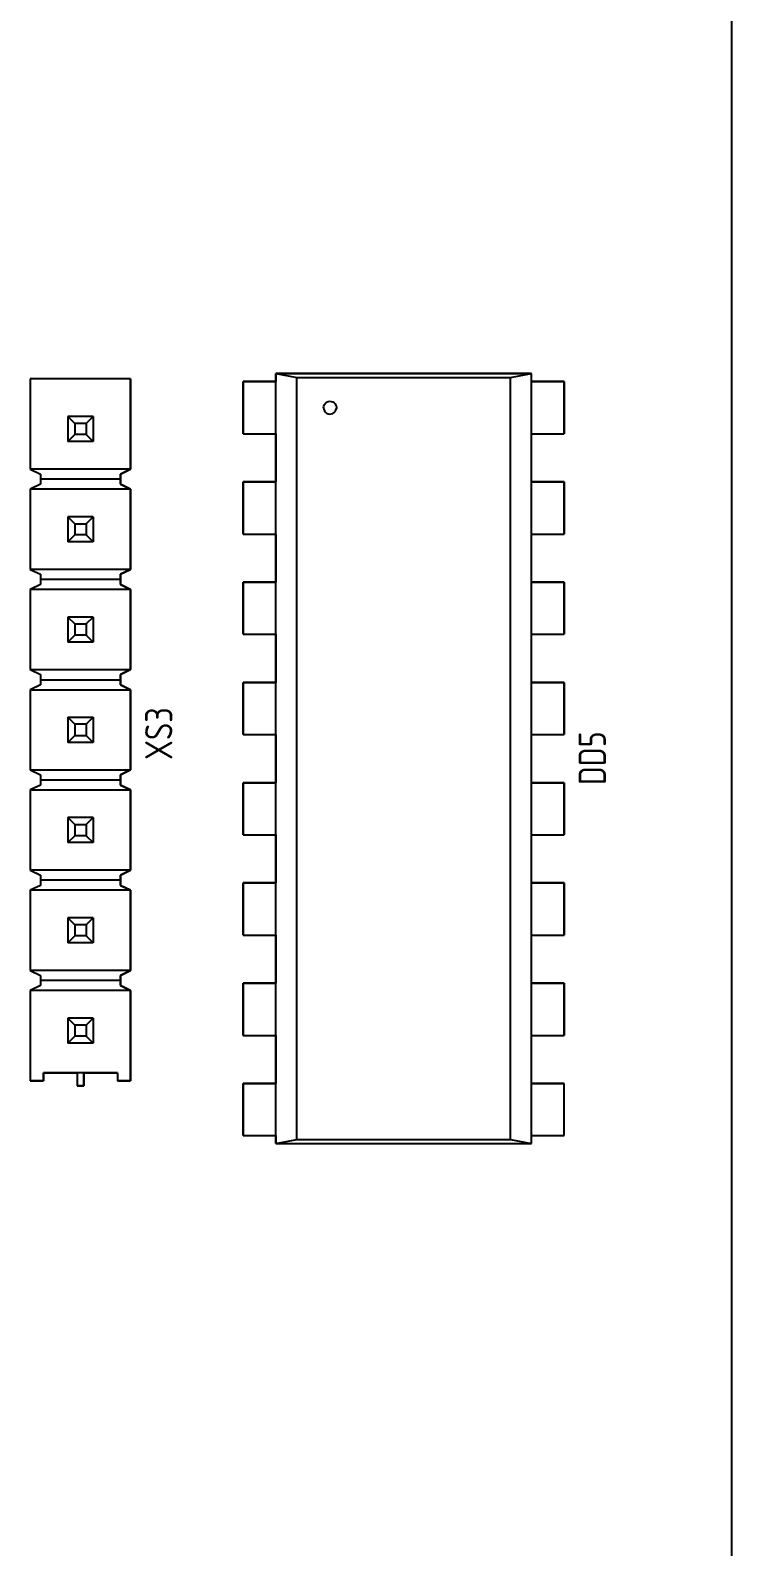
# Model space of a CAD drawing. Header units: inches. Extents: x 0 to 841, y -594 to 0.
# Drawn here: x 445.1 to 480.6, y -372.3 to -295.5 of the extents above; entities that cross this region are included whole.
import ezdxf

# ---------------------------------------------------------------- set-up
doc = ezdxf.new("R2010")
doc.units = ezdxf.units.IN
doc.header["$MEASUREMENT"] = 0
doc.styles.add('GOST type A0', font='', dxfattribs={"height": 2.116667})
doc.styles.get('GOST type A0').set_extended_font_data('GOST type A')

msp = doc.modelspace()

# ---------------------------------------------------------------- linework, layer by layer
at = {"color": 18, "true_color": 0x000000}
for p, q in [((480.646, -404.854), (480.646, -164.854)), ((450.186, -313.154), (445.106, -313.154)), ((445.106, -313.154), (445.106, -317.726)), ((445.106, -313.154), (445.106, -317.726)), ((450.186, -313.154), (445.106, -313.154)), ((450.186, -317.726), (450.186, -313.154)), ((450.186, -313.154), (450.186, -317.726)), ((457.548, -313.294), (455.898, -313.294)), ((455.898, -313.294), (455.898, -315.934)), ((455.898, -313.294), (457.548, -313.294)), ((455.898, -315.934), (455.898, -313.294)), ((470.504, -312.886), (457.548, -312.886)), ((457.548, -312.886), (457.548, -313.294)), ((457.548, -351.902), (457.548, -312.886)), ((457.548, -312.886), (458.616, -313.09)), ((457.548, -312.886), (470.504, -312.886)), ((458.616, -351.698), (458.616, -313.09)), ((458.616, -313.09), (469.436, -313.09)), ((469.436, -313.09), (470.504, -312.886)), ((469.436, -351.698), (469.436, -313.09)), ((470.504, -313.294), (470.504, -312.886)), ((470.504, -351.902), (470.504, -312.886)), ((472.154, -313.294), (470.504, -313.294)), ((470.504, -313.294), (472.154, -313.294)), ((472.154, -315.934), (472.154, -313.294)), ((472.154, -313.294), (472.154, -315.934)), ((459.97, -314.614), (459.98, -314.534)), ((459.97, -314.614), (459.98, -314.694)), ((459.98, -314.534), (460.01, -314.458)), ((459.98, -314.694), (460.01, -314.77)), ((460.01, -314.458), (460.058, -314.392)), ((460.01, -314.77), (460.058, -314.836)), ((460.058, -314.392), (460.12, -314.34)), ((460.058, -314.836), (460.12, -314.888)), ((460.12, -314.34), (460.194, -314.306)), ((460.12, -314.888), (460.194, -314.922)), ((460.194, -314.306), (460.274, -314.29)), ((460.194, -314.922), (460.274, -314.938)), ((460.274, -314.29), (460.354, -314.296)), ((460.274, -314.938), (460.354, -314.932)), ((460.354, -314.296), (460.432, -314.322)), ((460.354, -314.932), (460.432, -314.908)), ((460.432, -314.322), (460.5, -314.364)), ((460.432, -314.908), (460.5, -314.864)), ((460.5, -314.364), (460.556, -314.424)), ((460.5, -314.864), (460.556, -314.804)), ((460.556, -314.424), (460.594, -314.494)), ((460.556, -314.804), (460.594, -314.734)), ((460.594, -314.494), (460.614, -314.574)), ((460.594, -314.734), (460.614, -314.654)), ((460.614, -314.574), (460.614, -314.654)), ((447.012, -315.06), (447.012, -316.33)), ((447.012, -315.06), (447.364, -315.412)), ((448.282, -315.06), (447.012, -315.06)), ((447.364, -315.412), (447.364, -315.978)), ((447.93, -315.412), (447.364, -315.412)), ((448.282, -315.06), (447.93, -315.412)), ((447.93, -315.412), (447.93, -315.978)), ((448.282, -315.06), (448.282, -316.33)), ((447.364, -315.978), (447.012, -316.33)), ((448.282, -316.33), (447.012, -316.33)), ((447.93, -315.978), (447.364, -315.978)), ((447.93, -315.978), (448.282, -316.33)), ((455.898, -315.934), (457.548, -315.934)), ((455.898, -315.934), (457.548, -315.934)), ((457.548, -315.934), (457.548, -318.374)), ((470.504, -318.374), (470.504, -315.934)), ((470.504, -315.934), (472.154, -315.934)), ((470.504, -315.934), (472.154, -315.934)), ((445.106, -317.726), (445.614, -317.974)), ((445.106, -317.726), (445.614, -317.974)), ((450.186, -317.726), (445.106, -317.726)), ((445.614, -317.974), (445.614, -318.494)), ((445.614, -317.974), (445.614, -318.234)), ((449.678, -317.974), (450.186, -317.726)), ((450.186, -317.726), (449.678, -317.974)), ((449.678, -318.494), (449.678, -317.974)), ((449.678, -317.974), (449.678, -318.234)), ((445.614, -318.494), (445.106, -318.742)), ((445.614, -318.494), (445.106, -318.742)), ((445.106, -318.742), (445.106, -322.806)), ((445.106, -318.742), (445.106, -322.806)), ((450.186, -318.742), (445.106, -318.742)), ((445.614, -318.234), (445.614, -318.494)), ((449.678, -318.234), (445.614, -318.234)), ((449.678, -318.234), (449.678, -318.494)), ((450.186, -318.742), (449.678, -318.494)), ((449.678, -318.494), (450.186, -318.742)), ((450.186, -322.806), (450.186, -318.742)), ((450.186, -318.742), (450.186, -322.806)), ((457.548, -318.374), (455.898, -318.374)), ((455.898, -318.374), (455.898, -321.014)), ((455.898, -318.374), (457.548, -318.374)), ((455.898, -321.014), (455.898, -318.374)), ((472.154, -318.374), (470.504, -318.374)), ((470.504, -318.374), (472.154, -318.374)), ((472.154, -321.014), (472.154, -318.374)), ((472.154, -318.374), (472.154, -321.014)), ((447.012, -320.14), (447.012, -321.41)), ((447.012, -320.14), (447.364, -320.492)), ((448.282, -320.14), (447.012, -320.14)), ((448.282, -320.14), (447.93, -320.492)), ((448.282, -320.14), (448.282, -321.41)), ((447.364, -321.058), (447.012, -321.41)), ((447.364, -320.492), (447.364, -321.058)), ((447.364, -320.492), (447.93, -320.492)), ((447.93, -321.058), (447.364, -321.058)), ((447.93, -320.492), (447.93, -321.058)), ((447.93, -321.058), (448.282, -321.41)), ((455.898, -321.014), (457.548, -321.014)), ((455.898, -321.014), (457.548, -321.014)), ((457.548, -321.014), (457.548, -323.454)), ((470.504, -323.454), (470.504, -321.014)), ((470.504, -321.014), (472.154, -321.014)), ((470.504, -321.014), (472.154, -321.014)), ((448.282, -321.41), (447.012, -321.41)), ((445.106, -322.806), (445.614, -323.054)), ((445.106, -322.806), (445.614, -323.054)), ((450.186, -322.806), (445.106, -322.806)), ((445.614, -323.054), (445.614, -323.574)), ((445.614, -323.054), (445.614, -323.314)), ((445.614, -323.314), (445.614, -323.574)), ((449.678, -323.314), (445.614, -323.314)), ((449.678, -323.054), (450.186, -322.806)), ((450.186, -322.806), (449.678, -323.054)), ((449.678, -323.574), (449.678, -323.054)), ((449.678, -323.054), (449.678, -323.314)), ((449.678, -323.314), (449.678, -323.574)), ((445.614, -323.574), (445.106, -323.822)), ((445.614, -323.574), (445.106, -323.822)), ((445.106, -323.822), (445.106, -327.886)), ((445.106, -323.822), (445.106, -327.886)), ((450.186, -323.822), (445.106, -323.822)), ((450.186, -323.822), (449.678, -323.574)), ((449.678, -323.574), (450.186, -323.822)), ((450.186, -327.886), (450.186, -323.822)), ((450.186, -323.822), (450.186, -327.886)), ((457.548, -323.454), (455.898, -323.454)), ((455.898, -323.454), (455.898, -326.094)), ((455.898, -323.454), (457.548, -323.454)), ((455.898, -326.094), (455.898, -323.454)), ((472.154, -323.454), (470.504, -323.454)), ((470.504, -323.454), (472.154, -323.454)), ((472.154, -326.094), (472.154, -323.454)), ((472.154, -323.454), (472.154, -326.094)), ((447.012, -325.22), (447.012, -326.49)), ((447.012, -325.22), (447.364, -325.572)), ((448.282, -325.22), (447.012, -325.22)), ((447.364, -325.572), (447.364, -326.138)), ((447.364, -325.572), (447.93, -325.572)), ((448.282, -325.22), (447.93, -325.572)), ((447.93, -325.572), (447.93, -326.138)), ((448.282, -325.22), (448.282, -326.49)), ((447.364, -326.138), (447.012, -326.49)), ((448.282, -326.49), (447.012, -326.49)), ((447.93, -326.138), (447.364, -326.138)), ((447.93, -326.138), (448.282, -326.49)), ((455.898, -326.094), (457.548, -326.094)), ((455.898, -326.094), (457.548, -326.094)), ((457.548, -326.094), (457.548, -328.534)), ((470.504, -328.534), (470.504, -326.094)), ((470.504, -326.094), (472.154, -326.094)), ((470.504, -326.094), (472.154, -326.094)), ((445.106, -327.886), (445.614, -328.134)), ((445.106, -327.886), (445.614, -328.134)), ((445.106, -327.886), (450.186, -327.886)), ((449.678, -328.134), (450.186, -327.886)), ((450.186, -327.886), (449.678, -328.134)), ((445.614, -328.654), (445.106, -328.902)), ((445.614, -328.654), (445.106, -328.902)), ((445.614, -328.134), (445.614, -328.654)), ((445.614, -328.134), (445.614, -328.394)), ((445.614, -328.394), (445.614, -328.654)), ((445.614, -328.394), (449.678, -328.394)), ((449.678, -328.654), (449.678, -328.134)), ((449.678, -328.134), (449.678, -328.394)), ((449.678, -328.394), (449.678, -328.654)), ((450.186, -328.902), (449.678, -328.654)), ((449.678, -328.654), (450.186, -328.902)), ((457.548, -328.534), (455.898, -328.534)), ((455.898, -328.534), (455.898, -331.174)), ((455.898, -328.534), (457.548, -328.534)), ((455.898, -331.174), (455.898, -328.534)), ((472.154, -328.534), (470.504, -328.534)), ((470.504, -328.534), (472.154, -328.534)), ((472.154, -331.174), (472.154, -328.534)), ((472.154, -328.534), (472.154, -331.174)), ((445.106, -328.902), (445.106, -332.966)), ((445.106, -328.902), (445.106, -332.966)), ((445.106, -328.902), (450.186, -328.902)), ((450.186, -332.966), (450.186, -328.902)), ((450.186, -328.902), (450.186, -332.966)), ((447.012, -330.3), (447.012, -331.57)), ((447.012, -330.3), (447.364, -330.652)), ((447.012, -330.3), (448.282, -330.3)), ((448.282, -330.3), (447.93, -330.652)), ((448.282, -330.3), (448.282, -331.57)), ((447.364, -330.652), (447.364, -331.218)), ((447.93, -330.652), (447.364, -330.652)), ((447.93, -330.652), (447.93, -331.218)), ((447.364, -331.218), (447.012, -331.57)), ((448.282, -331.57), (447.012, -331.57)), ((447.364, -331.218), (447.93, -331.218)), ((447.93, -331.218), (448.282, -331.57)), ((455.898, -331.174), (457.548, -331.174)), ((455.898, -331.174), (457.548, -331.174)), ((457.548, -331.174), (457.548, -333.614)), ((470.504, -333.614), (470.504, -331.174)), ((470.504, -331.174), (472.154, -331.174)), ((470.504, -331.174), (472.154, -331.174)), ((445.106, -332.966), (445.614, -333.214)), ((445.106, -332.966), (445.614, -333.214)), ((445.106, -332.966), (450.186, -332.966)), ((445.614, -333.214), (445.614, -333.734)), ((445.614, -333.214), (445.614, -333.474)), ((449.678, -333.214), (450.186, -332.966)), ((450.186, -332.966), (449.678, -333.214)), ((449.678, -333.734), (449.678, -333.214)), ((449.678, -333.214), (449.678, -333.474)), ((445.614, -333.734), (445.106, -333.982)), ((445.614, -333.734), (445.106, -333.982)), ((445.106, -333.982), (445.106, -338.046)), ((445.106, -333.982), (445.106, -338.046)), ((445.106, -333.982), (450.186, -333.982)), ((445.614, -333.474), (445.614, -333.734)), ((445.614, -333.474), (449.678, -333.474)), ((449.678, -333.474), (449.678, -333.734)), ((450.186, -333.982), (449.678, -333.734)), ((449.678, -333.734), (450.186, -333.982)), ((450.186, -338.046), (450.186, -333.982)), ((450.186, -333.982), (450.186, -338.046)), ((457.548, -333.614), (455.898, -333.614)), ((455.898, -333.614), (455.898, -336.254)), ((455.898, -333.614), (457.548, -333.614)), ((455.898, -336.254), (455.898, -333.614)), ((472.154, -333.614), (470.504, -333.614)), ((470.504, -333.614), (472.154, -333.614)), ((472.154, -336.254), (472.154, -333.614)), ((472.154, -333.614), (472.154, -336.254)), ((447.012, -335.38), (447.012, -336.65)), ((447.012, -335.38), (447.364, -335.732)), ((448.282, -335.38), (447.012, -335.38)), ((448.282, -335.38), (447.93, -335.732)), ((448.282, -335.38), (448.282, -336.65)), ((447.364, -336.298), (447.012, -336.65)), ((447.364, -335.732), (447.364, -336.298)), ((447.364, -335.732), (447.93, -335.732)), ((447.93, -336.298), (447.364, -336.298)), ((447.93, -335.732), (447.93, -336.298)), ((447.93, -336.298), (448.282, -336.65)), ((455.898, -336.254), (457.548, -336.254)), ((455.898, -336.254), (457.548, -336.254)), ((457.548, -336.254), (457.548, -338.694)), ((470.504, -338.694), (470.504, -336.254)), ((470.504, -336.254), (472.154, -336.254)), ((470.504, -336.254), (472.154, -336.254)), ((448.282, -336.65), (447.012, -336.65)), ((445.106, -338.046), (445.614, -338.294)), ((445.106, -338.046), (445.614, -338.294)), ((450.186, -338.046), (445.106, -338.046)), ((445.614, -338.294), (445.614, -338.814)), ((445.614, -338.294), (445.614, -338.554)), ((445.614, -338.554), (445.614, -338.814)), ((449.678, -338.554), (445.614, -338.554)), ((449.678, -338.294), (450.186, -338.046)), ((450.186, -338.046), (449.678, -338.294)), ((449.678, -338.814), (449.678, -338.294)), ((449.678, -338.294), (449.678, -338.554)), ((449.678, -338.554), (449.678, -338.814)), ((457.548, -338.694), (455.898, -338.694)), ((455.898, -338.694), (455.898, -341.334)), ((455.898, -338.694), (457.548, -338.694)), ((455.898, -341.334), (455.898, -338.694)), ((472.154, -338.694), (470.504, -338.694)), ((470.504, -338.694), (472.154, -338.694)), ((472.154, -341.334), (472.154, -338.694)), ((472.154, -338.694), (472.154, -341.334)), ((445.614, -338.814), (445.106, -339.062)), ((445.614, -338.814), (445.106, -339.062)), ((445.106, -339.062), (445.106, -343.126)), ((445.106, -339.062), (445.106, -343.126)), ((450.186, -339.062), (445.106, -339.062)), ((450.186, -339.062), (449.678, -338.814)), ((449.678, -338.814), (450.186, -339.062)), ((450.186, -343.126), (450.186, -339.062)), ((450.186, -339.062), (450.186, -343.126)), ((447.012, -340.46), (447.012, -341.73)), ((447.012, -340.46), (447.364, -340.812)), ((448.282, -340.46), (447.012, -340.46)), ((447.364, -340.812), (447.364, -341.378)), ((447.93, -340.812), (447.364, -340.812)), ((448.282, -340.46), (447.93, -340.812)), ((447.93, -340.812), (447.93, -341.378)), ((448.282, -340.46), (448.282, -341.73)), ((447.364, -341.378), (447.012, -341.73)), ((448.282, -341.73), (447.012, -341.73)), ((447.93, -341.378), (447.364, -341.378)), ((447.93, -341.378), (448.282, -341.73)), ((455.898, -341.334), (457.548, -341.334)), ((455.898, -341.334), (457.548, -341.334)), ((457.548, -341.334), (457.548, -343.774)), ((470.504, -343.774), (470.504, -341.334)), ((470.504, -341.334), (472.154, -341.334)), ((470.504, -341.334), (472.154, -341.334)), ((445.106, -343.126), (445.614, -343.374)), ((445.106, -343.126), (445.614, -343.374)), ((450.186, -343.126), (445.106, -343.126)), ((445.614, -343.374), (445.614, -343.894)), ((445.614, -343.374), (445.614, -343.634)), ((449.678, -343.374), (450.186, -343.126)), ((450.186, -343.126), (449.678, -343.374)), ((449.678, -343.894), (449.678, -343.374)), ((449.678, -343.374), (449.678, -343.634)), ((445.614, -343.894), (445.106, -344.142)), ((445.614, -343.894), (445.106, -344.142)), ((445.106, -344.142), (445.106, -348.714)), ((445.106, -344.142), (445.106, -348.714)), ((450.186, -344.142), (445.106, -344.142)), ((445.614, -343.634), (445.614, -343.894)), ((449.678, -343.634), (445.614, -343.634)), ((449.678, -343.634), (449.678, -343.894)), ((450.186, -344.142), (449.678, -343.894)), ((449.678, -343.894), (450.186, -344.142)), ((450.186, -348.714), (450.186, -344.142)), ((450.186, -344.142), (450.186, -348.714)), ((457.548, -343.774), (455.898, -343.774)), ((455.898, -343.774), (455.898, -346.414)), ((455.898, -343.774), (457.548, -343.774)), ((455.898, -346.414), (455.898, -343.774)), ((472.154, -343.774), (470.504, -343.774)), ((470.504, -343.774), (472.154, -343.774)), ((472.154, -346.414), (472.154, -343.774)), ((472.154, -343.774), (472.154, -346.414)), ((447.012, -345.54), (447.012, -346.81)), ((447.012, -345.54), (447.364, -345.892)), ((448.282, -345.54), (447.012, -345.54)), ((448.282, -345.54), (447.93, -345.892)), ((448.282, -345.54), (448.282, -346.81)), ((447.364, -346.458), (447.012, -346.81)), ((447.364, -345.892), (447.364, -346.458)), ((447.93, -345.892), (447.364, -345.892)), ((447.93, -346.458), (447.364, -346.458)), ((447.93, -345.892), (447.93, -346.458)), ((447.93, -346.458), (448.282, -346.81)), ((455.898, -346.414), (457.548, -346.414)), ((455.898, -346.414), (457.548, -346.414)), ((457.548, -346.414), (457.548, -348.854)), ((470.504, -348.854), (470.504, -346.414)), ((470.504, -346.414), (472.154, -346.414)), ((470.504, -346.414), (472.154, -346.414)), ((448.282, -346.81), (447.012, -346.81)), ((445.106, -348.714), (445.766, -348.714)), ((445.766, -348.714), (445.106, -348.714)), ((445.766, -348.714), (445.766, -348.308)), ((445.766, -348.308), (447.474, -348.308)), ((449.526, -348.308), (445.766, -348.308)), ((445.766, -348.308), (445.766, -348.714)), ((447.474, -348.308), (447.474, -348.968)), ((447.474, -348.308), (447.474, -348.968)), ((447.818, -348.968), (447.818, -348.308)), ((447.818, -348.308), (449.526, -348.308)), ((447.818, -348.308), (447.818, -348.968)), ((449.526, -348.308), (449.526, -348.714)), ((449.526, -348.308), (449.526, -348.714)), ((449.526, -348.714), (450.186, -348.714)), ((450.186, -348.714), (449.526, -348.714)), ((447.474, -348.968), (447.818, -348.968)), ((447.818, -348.968), (447.474, -348.968)), ((457.548, -348.854), (455.898, -348.854)), ((455.898, -348.854), (455.898, -351.494)), ((455.898, -348.854), (457.548, -348.854)), ((455.898, -351.494), (455.898, -348.854)), ((472.154, -348.854), (470.504, -348.854)), ((470.504, -348.854), (472.154, -348.854)), ((472.154, -351.494), (472.154, -348.854)), ((472.154, -351.494), (472.154, -348.854)), ((455.898, -351.494), (457.548, -351.494)), ((455.898, -351.494), (457.548, -351.494)), ((457.548, -351.494), (457.548, -351.902)), ((457.548, -351.902), (458.616, -351.698)), ((458.616, -351.698), (469.436, -351.698)), ((469.436, -351.698), (470.504, -351.902)), ((470.504, -351.494), (472.154, -351.494)), ((470.504, -351.902), (470.504, -351.494)), ((470.504, -351.494), (472.154, -351.494)), ((457.548, -351.902), (470.504, -351.902)), ((457.548, -351.902), (470.504, -351.902))]:
    msp.add_line(p, q, dxfattribs=at)
at = {"color": 7, "true_color": 0xffffff}
for p, q in [((450.186, -313.154), (445.106, -313.154)), ((445.106, -313.154), (445.106, -317.726)), ((445.106, -313.154), (445.106, -317.726)), ((450.186, -313.154), (445.106, -313.154)), ((450.186, -317.726), (450.186, -313.154)), ((450.186, -313.154), (450.186, -317.726)), ((457.548, -313.294), (455.898, -313.294)), ((455.898, -313.294), (455.898, -315.934)), ((455.898, -313.294), (457.548, -313.294)), ((455.898, -315.934), (455.898, -313.294)), ((470.504, -312.886), (457.548, -312.886)), ((457.548, -312.886), (457.548, -313.294)), ((457.548, -351.902), (457.548, -312.886)), ((457.548, -312.886), (458.616, -313.09)), ((457.548, -312.886), (470.504, -312.886)), ((458.616, -351.698), (458.616, -313.09)), ((458.616, -313.09), (469.436, -313.09)), ((469.436, -313.09), (470.504, -312.886)), ((469.436, -351.698), (469.436, -313.09)), ((470.504, -313.294), (470.504, -312.886)), ((470.504, -351.902), (470.504, -312.886)), ((472.154, -313.294), (470.504, -313.294)), ((470.504, -313.294), (472.154, -313.294)), ((472.154, -315.934), (472.154, -313.294)), ((472.154, -313.294), (472.154, -315.934)), ((459.97, -314.614), (459.98, -314.534)), ((459.97, -314.614), (459.98, -314.694)), ((459.98, -314.534), (460.01, -314.458)), ((459.98, -314.694), (460.01, -314.77)), ((460.01, -314.458), (460.058, -314.392)), ((460.01, -314.77), (460.058, -314.836)), ((460.058, -314.392), (460.12, -314.34)), ((460.058, -314.836), (460.12, -314.888)), ((460.12, -314.34), (460.194, -314.306)), ((460.12, -314.888), (460.194, -314.922)), ((460.194, -314.306), (460.274, -314.29)), ((460.194, -314.922), (460.274, -314.938)), ((460.274, -314.29), (460.354, -314.296)), ((460.274, -314.938), (460.354, -314.932)), ((460.354, -314.296), (460.432, -314.322)), ((460.354, -314.932), (460.432, -314.908)), ((460.432, -314.322), (460.5, -314.364)), ((460.432, -314.908), (460.5, -314.864)), ((460.5, -314.364), (460.556, -314.424)), ((460.5, -314.864), (460.556, -314.804)), ((460.556, -314.424), (460.594, -314.494)), ((460.556, -314.804), (460.594, -314.734)), ((460.594, -314.494), (460.614, -314.574)), ((460.594, -314.734), (460.614, -314.654)), ((460.614, -314.574), (460.614, -314.654)), ((447.012, -315.06), (447.012, -316.33)), ((447.012, -315.06), (447.364, -315.412)), ((448.282, -315.06), (447.012, -315.06)), ((447.364, -315.412), (447.364, -315.978)), ((447.93, -315.412), (447.364, -315.412)), ((448.282, -315.06), (447.93, -315.412)), ((447.93, -315.412), (447.93, -315.978)), ((448.282, -315.06), (448.282, -316.33)), ((447.364, -315.978), (447.012, -316.33)), ((448.282, -316.33), (447.012, -316.33)), ((447.93, -315.978), (447.364, -315.978)), ((447.93, -315.978), (448.282, -316.33)), ((455.898, -315.934), (457.548, -315.934)), ((455.898, -315.934), (457.548, -315.934)), ((457.548, -315.934), (457.548, -318.374)), ((470.504, -318.374), (470.504, -315.934)), ((470.504, -315.934), (472.154, -315.934)), ((470.504, -315.934), (472.154, -315.934)), ((445.106, -317.726), (445.614, -317.974)), ((445.106, -317.726), (445.614, -317.974)), ((450.186, -317.726), (445.106, -317.726)), ((445.614, -317.974), (445.614, -318.494)), ((445.614, -317.974), (445.614, -318.234)), ((449.678, -317.974), (450.186, -317.726)), ((450.186, -317.726), (449.678, -317.974)), ((449.678, -318.494), (449.678, -317.974)), ((449.678, -317.974), (449.678, -318.234)), ((445.614, -318.494), (445.106, -318.742)), ((445.614, -318.494), (445.106, -318.742)), ((445.106, -318.742), (445.106, -322.806)), ((445.106, -318.742), (445.106, -322.806)), ((450.186, -318.742), (445.106, -318.742)), ((445.614, -318.234), (445.614, -318.494)), ((449.678, -318.234), (445.614, -318.234)), ((449.678, -318.234), (449.678, -318.494)), ((450.186, -318.742), (449.678, -318.494)), ((449.678, -318.494), (450.186, -318.742)), ((450.186, -322.806), (450.186, -318.742)), ((450.186, -318.742), (450.186, -322.806)), ((457.548, -318.374), (455.898, -318.374)), ((455.898, -318.374), (455.898, -321.014)), ((455.898, -318.374), (457.548, -318.374)), ((455.898, -321.014), (455.898, -318.374)), ((472.154, -318.374), (470.504, -318.374)), ((470.504, -318.374), (472.154, -318.374)), ((472.154, -321.014), (472.154, -318.374)), ((472.154, -318.374), (472.154, -321.014)), ((447.012, -320.14), (447.012, -321.41)), ((447.012, -320.14), (447.364, -320.492)), ((448.282, -320.14), (447.012, -320.14)), ((448.282, -320.14), (447.93, -320.492)), ((448.282, -320.14), (448.282, -321.41)), ((447.364, -321.058), (447.012, -321.41)), ((447.364, -320.492), (447.364, -321.058)), ((447.364, -320.492), (447.93, -320.492)), ((447.93, -321.058), (447.364, -321.058)), ((447.93, -320.492), (447.93, -321.058)), ((447.93, -321.058), (448.282, -321.41)), ((455.898, -321.014), (457.548, -321.014)), ((455.898, -321.014), (457.548, -321.014)), ((457.548, -321.014), (457.548, -323.454)), ((470.504, -323.454), (470.504, -321.014)), ((470.504, -321.014), (472.154, -321.014)), ((470.504, -321.014), (472.154, -321.014)), ((448.282, -321.41), (447.012, -321.41)), ((445.106, -322.806), (445.614, -323.054)), ((445.106, -322.806), (445.614, -323.054)), ((450.186, -322.806), (445.106, -322.806)), ((445.614, -323.054), (445.614, -323.574)), ((445.614, -323.054), (445.614, -323.314)), ((445.614, -323.314), (445.614, -323.574)), ((449.678, -323.314), (445.614, -323.314)), ((449.678, -323.054), (450.186, -322.806)), ((450.186, -322.806), (449.678, -323.054)), ((449.678, -323.574), (449.678, -323.054)), ((449.678, -323.054), (449.678, -323.314)), ((449.678, -323.314), (449.678, -323.574)), ((445.614, -323.574), (445.106, -323.822)), ((445.614, -323.574), (445.106, -323.822)), ((445.106, -323.822), (445.106, -327.886)), ((445.106, -323.822), (445.106, -327.886)), ((450.186, -323.822), (445.106, -323.822)), ((450.186, -323.822), (449.678, -323.574)), ((449.678, -323.574), (450.186, -323.822)), ((450.186, -327.886), (450.186, -323.822)), ((450.186, -323.822), (450.186, -327.886)), ((457.548, -323.454), (455.898, -323.454)), ((455.898, -323.454), (455.898, -326.094)), ((455.898, -323.454), (457.548, -323.454)), ((455.898, -326.094), (455.898, -323.454)), ((472.154, -323.454), (470.504, -323.454)), ((470.504, -323.454), (472.154, -323.454)), ((472.154, -326.094), (472.154, -323.454)), ((472.154, -323.454), (472.154, -326.094)), ((447.012, -325.22), (447.012, -326.49)), ((447.012, -325.22), (447.364, -325.572)), ((448.282, -325.22), (447.012, -325.22)), ((447.364, -325.572), (447.364, -326.138)), ((447.364, -325.572), (447.93, -325.572)), ((448.282, -325.22), (447.93, -325.572)), ((447.93, -325.572), (447.93, -326.138)), ((448.282, -325.22), (448.282, -326.49)), ((447.364, -326.138), (447.012, -326.49)), ((448.282, -326.49), (447.012, -326.49)), ((447.93, -326.138), (447.364, -326.138)), ((447.93, -326.138), (448.282, -326.49)), ((455.898, -326.094), (457.548, -326.094)), ((455.898, -326.094), (457.548, -326.094)), ((457.548, -326.094), (457.548, -328.534)), ((470.504, -328.534), (470.504, -326.094)), ((470.504, -326.094), (472.154, -326.094)), ((470.504, -326.094), (472.154, -326.094)), ((445.106, -327.886), (445.614, -328.134)), ((445.106, -327.886), (445.614, -328.134)), ((445.106, -327.886), (450.186, -327.886)), ((449.678, -328.134), (450.186, -327.886)), ((450.186, -327.886), (449.678, -328.134)), ((445.614, -328.654), (445.106, -328.902)), ((445.614, -328.654), (445.106, -328.902)), ((445.614, -328.134), (445.614, -328.654)), ((445.614, -328.134), (445.614, -328.394)), ((445.614, -328.394), (445.614, -328.654)), ((445.614, -328.394), (449.678, -328.394)), ((449.678, -328.654), (449.678, -328.134)), ((449.678, -328.134), (449.678, -328.394)), ((449.678, -328.394), (449.678, -328.654)), ((450.186, -328.902), (449.678, -328.654)), ((449.678, -328.654), (450.186, -328.902)), ((457.548, -328.534), (455.898, -328.534)), ((455.898, -328.534), (455.898, -331.174)), ((455.898, -328.534), (457.548, -328.534)), ((455.898, -331.174), (455.898, -328.534)), ((472.154, -328.534), (470.504, -328.534)), ((470.504, -328.534), (472.154, -328.534)), ((472.154, -331.174), (472.154, -328.534)), ((472.154, -328.534), (472.154, -331.174)), ((445.106, -328.902), (445.106, -332.966)), ((445.106, -328.902), (445.106, -332.966)), ((445.106, -328.902), (450.186, -328.902)), ((450.186, -332.966), (450.186, -328.902)), ((450.186, -328.902), (450.186, -332.966)), ((447.012, -330.3), (447.012, -331.57)), ((447.012, -330.3), (447.364, -330.652)), ((447.012, -330.3), (448.282, -330.3)), ((448.282, -330.3), (447.93, -330.652)), ((448.282, -330.3), (448.282, -331.57)), ((447.364, -330.652), (447.364, -331.218)), ((447.93, -330.652), (447.364, -330.652)), ((447.93, -330.652), (447.93, -331.218)), ((447.364, -331.218), (447.012, -331.57)), ((448.282, -331.57), (447.012, -331.57)), ((447.364, -331.218), (447.93, -331.218)), ((447.93, -331.218), (448.282, -331.57)), ((455.898, -331.174), (457.548, -331.174)), ((455.898, -331.174), (457.548, -331.174)), ((457.548, -331.174), (457.548, -333.614)), ((470.504, -333.614), (470.504, -331.174)), ((470.504, -331.174), (472.154, -331.174)), ((470.504, -331.174), (472.154, -331.174)), ((445.106, -332.966), (445.614, -333.214)), ((445.106, -332.966), (445.614, -333.214)), ((445.106, -332.966), (450.186, -332.966)), ((445.614, -333.214), (445.614, -333.734)), ((445.614, -333.214), (445.614, -333.474)), ((449.678, -333.214), (450.186, -332.966)), ((450.186, -332.966), (449.678, -333.214)), ((449.678, -333.734), (449.678, -333.214)), ((449.678, -333.214), (449.678, -333.474)), ((445.614, -333.734), (445.106, -333.982)), ((445.614, -333.734), (445.106, -333.982)), ((445.106, -333.982), (445.106, -338.046)), ((445.106, -333.982), (445.106, -338.046)), ((445.106, -333.982), (450.186, -333.982)), ((445.614, -333.474), (445.614, -333.734)), ((445.614, -333.474), (449.678, -333.474)), ((449.678, -333.474), (449.678, -333.734)), ((450.186, -333.982), (449.678, -333.734)), ((449.678, -333.734), (450.186, -333.982)), ((450.186, -338.046), (450.186, -333.982)), ((450.186, -333.982), (450.186, -338.046)), ((457.548, -333.614), (455.898, -333.614)), ((455.898, -333.614), (455.898, -336.254)), ((455.898, -333.614), (457.548, -333.614)), ((455.898, -336.254), (455.898, -333.614)), ((472.154, -333.614), (470.504, -333.614)), ((470.504, -333.614), (472.154, -333.614)), ((472.154, -336.254), (472.154, -333.614)), ((472.154, -333.614), (472.154, -336.254)), ((447.012, -335.38), (447.012, -336.65)), ((447.012, -335.38), (447.364, -335.732)), ((448.282, -335.38), (447.012, -335.38)), ((448.282, -335.38), (447.93, -335.732)), ((448.282, -335.38), (448.282, -336.65)), ((447.364, -336.298), (447.012, -336.65)), ((447.364, -335.732), (447.364, -336.298)), ((447.364, -335.732), (447.93, -335.732)), ((447.93, -336.298), (447.364, -336.298)), ((447.93, -335.732), (447.93, -336.298)), ((447.93, -336.298), (448.282, -336.65)), ((455.898, -336.254), (457.548, -336.254)), ((455.898, -336.254), (457.548, -336.254)), ((457.548, -336.254), (457.548, -338.694)), ((470.504, -338.694), (470.504, -336.254)), ((470.504, -336.254), (472.154, -336.254)), ((470.504, -336.254), (472.154, -336.254)), ((448.282, -336.65), (447.012, -336.65)), ((445.106, -338.046), (445.614, -338.294)), ((445.106, -338.046), (445.614, -338.294)), ((450.186, -338.046), (445.106, -338.046)), ((445.614, -338.294), (445.614, -338.814)), ((445.614, -338.294), (445.614, -338.554)), ((445.614, -338.554), (445.614, -338.814)), ((449.678, -338.554), (445.614, -338.554)), ((449.678, -338.294), (450.186, -338.046)), ((450.186, -338.046), (449.678, -338.294)), ((449.678, -338.814), (449.678, -338.294)), ((449.678, -338.294), (449.678, -338.554)), ((449.678, -338.554), (449.678, -338.814)), ((457.548, -338.694), (455.898, -338.694)), ((455.898, -338.694), (455.898, -341.334)), ((455.898, -338.694), (457.548, -338.694)), ((455.898, -341.334), (455.898, -338.694)), ((472.154, -338.694), (470.504, -338.694)), ((470.504, -338.694), (472.154, -338.694)), ((472.154, -341.334), (472.154, -338.694)), ((472.154, -338.694), (472.154, -341.334)), ((445.614, -338.814), (445.106, -339.062)), ((445.614, -338.814), (445.106, -339.062)), ((445.106, -339.062), (445.106, -343.126)), ((445.106, -339.062), (445.106, -343.126)), ((450.186, -339.062), (445.106, -339.062)), ((450.186, -339.062), (449.678, -338.814)), ((449.678, -338.814), (450.186, -339.062)), ((450.186, -343.126), (450.186, -339.062)), ((450.186, -339.062), (450.186, -343.126)), ((447.012, -340.46), (447.012, -341.73)), ((447.012, -340.46), (447.364, -340.812)), ((448.282, -340.46), (447.012, -340.46)), ((447.364, -340.812), (447.364, -341.378)), ((447.93, -340.812), (447.364, -340.812)), ((448.282, -340.46), (447.93, -340.812)), ((447.93, -340.812), (447.93, -341.378)), ((448.282, -340.46), (448.282, -341.73)), ((447.364, -341.378), (447.012, -341.73)), ((448.282, -341.73), (447.012, -341.73)), ((447.93, -341.378), (447.364, -341.378)), ((447.93, -341.378), (448.282, -341.73)), ((455.898, -341.334), (457.548, -341.334)), ((455.898, -341.334), (457.548, -341.334)), ((457.548, -341.334), (457.548, -343.774)), ((470.504, -343.774), (470.504, -341.334)), ((470.504, -341.334), (472.154, -341.334)), ((470.504, -341.334), (472.154, -341.334)), ((445.106, -343.126), (445.614, -343.374)), ((445.106, -343.126), (445.614, -343.374)), ((450.186, -343.126), (445.106, -343.126)), ((445.614, -343.374), (445.614, -343.894)), ((445.614, -343.374), (445.614, -343.634)), ((449.678, -343.374), (450.186, -343.126)), ((450.186, -343.126), (449.678, -343.374)), ((449.678, -343.894), (449.678, -343.374)), ((449.678, -343.374), (449.678, -343.634)), ((445.614, -343.894), (445.106, -344.142)), ((445.614, -343.894), (445.106, -344.142)), ((445.106, -344.142), (445.106, -348.714)), ((445.106, -344.142), (445.106, -348.714)), ((450.186, -344.142), (445.106, -344.142)), ((445.614, -343.634), (445.614, -343.894)), ((449.678, -343.634), (445.614, -343.634)), ((449.678, -343.634), (449.678, -343.894)), ((450.186, -344.142), (449.678, -343.894)), ((449.678, -343.894), (450.186, -344.142)), ((450.186, -348.714), (450.186, -344.142)), ((450.186, -344.142), (450.186, -348.714)), ((457.548, -343.774), (455.898, -343.774)), ((455.898, -343.774), (455.898, -346.414)), ((455.898, -343.774), (457.548, -343.774)), ((455.898, -346.414), (455.898, -343.774)), ((472.154, -343.774), (470.504, -343.774)), ((470.504, -343.774), (472.154, -343.774)), ((472.154, -346.414), (472.154, -343.774)), ((472.154, -343.774), (472.154, -346.414)), ((447.012, -345.54), (447.012, -346.81)), ((447.012, -345.54), (447.364, -345.892)), ((448.282, -345.54), (447.012, -345.54)), ((448.282, -345.54), (447.93, -345.892)), ((448.282, -345.54), (448.282, -346.81)), ((447.364, -346.458), (447.012, -346.81)), ((447.364, -345.892), (447.364, -346.458)), ((447.93, -345.892), (447.364, -345.892)), ((447.93, -346.458), (447.364, -346.458)), ((447.93, -345.892), (447.93, -346.458)), ((447.93, -346.458), (448.282, -346.81)), ((455.898, -346.414), (457.548, -346.414)), ((455.898, -346.414), (457.548, -346.414)), ((457.548, -346.414), (457.548, -348.854)), ((470.504, -348.854), (470.504, -346.414)), ((470.504, -346.414), (472.154, -346.414)), ((470.504, -346.414), (472.154, -346.414)), ((448.282, -346.81), (447.012, -346.81)), ((445.106, -348.714), (445.766, -348.714)), ((445.766, -348.714), (445.106, -348.714)), ((445.766, -348.714), (445.766, -348.308)), ((445.766, -348.308), (447.474, -348.308)), ((449.526, -348.308), (445.766, -348.308)), ((445.766, -348.308), (445.766, -348.714)), ((447.474, -348.308), (447.474, -348.968)), ((447.474, -348.308), (447.474, -348.968)), ((447.818, -348.968), (447.818, -348.308)), ((447.818, -348.308), (449.526, -348.308)), ((447.818, -348.308), (447.818, -348.968)), ((449.526, -348.308), (449.526, -348.714)), ((449.526, -348.308), (449.526, -348.714)), ((449.526, -348.714), (450.186, -348.714)), ((450.186, -348.714), (449.526, -348.714)), ((447.474, -348.968), (447.818, -348.968)), ((447.818, -348.968), (447.474, -348.968)), ((457.548, -348.854), (455.898, -348.854)), ((455.898, -348.854), (455.898, -351.494)), ((455.898, -348.854), (457.548, -348.854)), ((455.898, -351.494), (455.898, -348.854)), ((472.154, -348.854), (470.504, -348.854)), ((470.504, -348.854), (472.154, -348.854)), ((472.154, -351.494), (472.154, -348.854)), ((472.154, -351.494), (472.154, -348.854)), ((455.898, -351.494), (457.548, -351.494)), ((455.898, -351.494), (457.548, -351.494)), ((457.548, -351.494), (457.548, -351.902)), ((457.548, -351.902), (458.616, -351.698)), ((458.616, -351.698), (469.436, -351.698)), ((469.436, -351.698), (470.504, -351.902)), ((470.504, -351.494), (472.154, -351.494)), ((470.504, -351.902), (470.504, -351.494)), ((470.504, -351.494), (472.154, -351.494)), ((457.548, -351.902), (470.504, -351.902)), ((457.548, -351.902), (470.504, -351.902))]:
    msp.add_line(p, q, dxfattribs=at)

# ---------------------------------------------------------------- texts
at = {"color": 18, "true_color": 0x000000, "style": 'GOST type A0'}
for s, p in [('XS3', (452.303, -332.457)), ('DD5', (474.27, -333.737))]:
    msp.add_text(s, height=1.3796, rotation=90, dxfattribs=at).set_placement(p)

doc.saveas('drawing.dxf')
